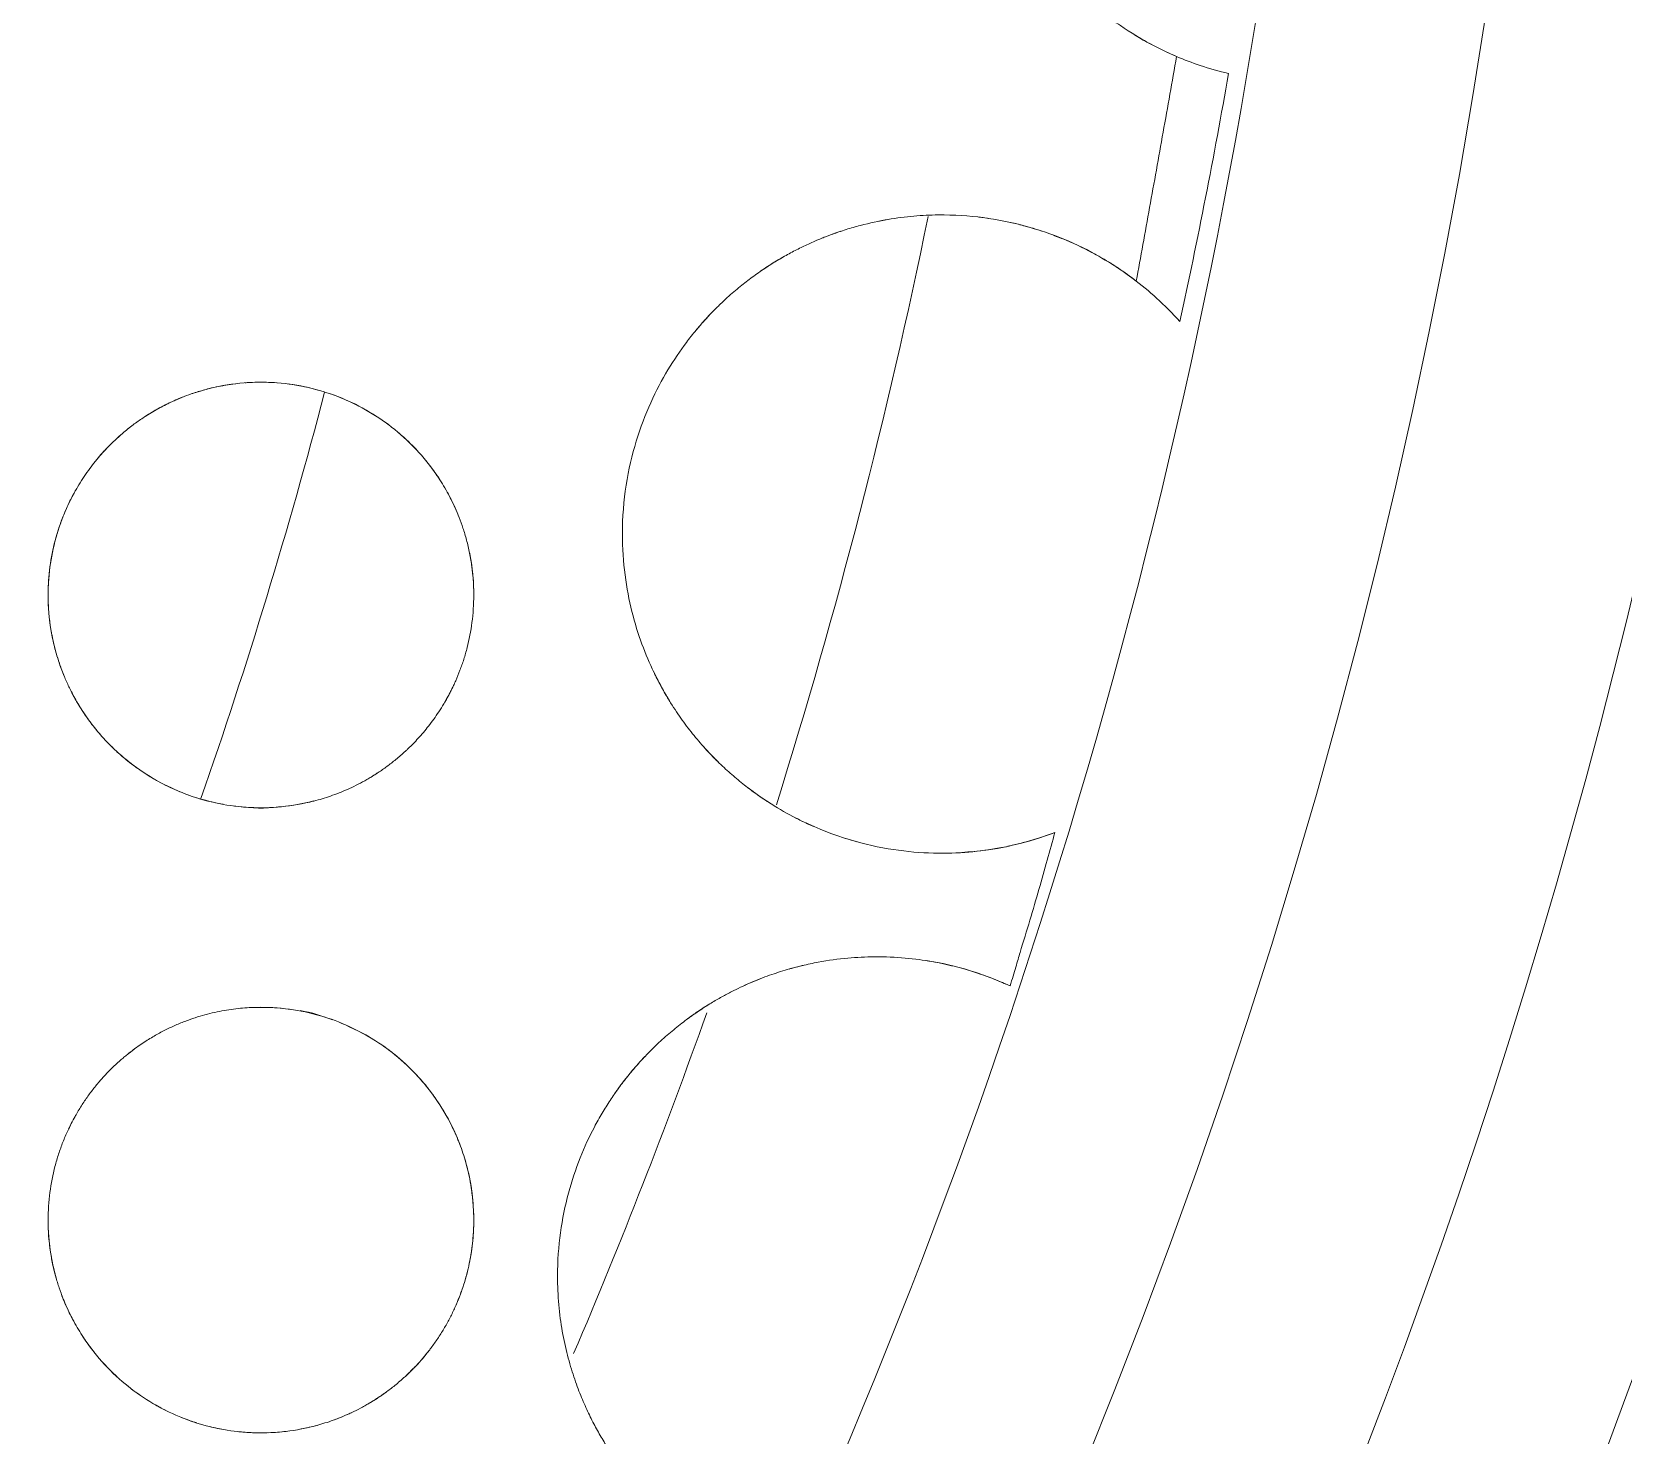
# Model space of a CAD drawing. Header units: metres. Extents: x -217 to -108, y -304 to -188.
# Drawn here: x -146.3779 to -146.0788, y -232.0509 to -231.787 of the extents above; entities that cross this region are included whole.
import ezdxf

# ---------------------------------------------------------------- set-up
doc = ezdxf.new("R2010")
doc.units = ezdxf.units.M
for name, color, linetype, lineweight in [('A-FLOR', 192, 'Continuous', 9), ('A-GENM', 13, 'Continuous', 9), ('A-WALL', 113, 'Continuous', 9)]:
    doc.layers.add(name, color=color, linetype=linetype, lineweight=lineweight)

# ---------------------------------------------------------------- blocks, each defined once
blk = doc.blocks.new('Fountain_2047 - Fountain_2047-790752-Nivel 3')
at = {"layer": 'A-GENM'}
for radius, start, end in [(1.538205038005981, 180.0000000000002, 1.526666247102488e-13), (1.479063886294925, 180.0000000000002, 0), (1.295, 180.0000000000002, 2.035554996136651e-13), (1.252722231931709, 180.0000000000002, 2.035554996136651e-13), (1.204428804246706, 180.0000000000002, 1.526666247102488e-13), (1.16207398842334, 321.5358774762032, 359.9999999999996), (1.108046413430282, 342.5826505623005, 348.4903772716111), (1.005, 340.7994590893334, 345.3517949791782), (1.108046413430282, 336.8921913966319, 340.4477801618597)]:
    blk.add_arc((2.707167823245982e-16, 9.617792156454576e-31), radius, start, end, dxfattribs=at)
for points, knots in [([(1.132468244137676, -0.1910105457093121), (1.130983491902897, -0.1903797469491295), (1.127685381600055, -0.188836578542745), (1.122957098807068, -0.186021108813418), (1.119346719077354, -0.1833782304888213), (1.117216492055339, -0.1816440984280877), (1.115547775177234, -0.1801839948593334), (1.113864462085448, -0.1785937004422318), (1.112184197105762, -0.1768776299821992), (1.110741072488709, -0.1752770565021803), (1.109557356253329, -0.1738703346785725), (1.108637725311495, -0.1727228605738635), (1.10774772885087, -0.1715534971809611), (1.106638660628726, -0.1700212078089829), (1.105283373445708, -0.1680073683831749), (1.103817146519165, -0.1655735547932217), (1.102530791516777, -0.1631764986909412), (1.10150171883291, -0.1610788550192829), (1.100455490238363, -0.1587010530828379), (1.09912016073621, -0.1552540000773733), (1.097606546514794, -0.1503670083020867), (1.096289832301742, -0.143583792882624), (1.095929722101381, -0.1384727182993897), (1.095929722101381, -0.1357877329254758)], [-1, -1, -1, -1, -0.8333333333333333, -0.6666666666666666, -0.5833333333333333, -0.5416666666666666, -0.5, -0.4583333333333333, -0.4166666666666666, -0.375, -0.3541666666666666, -0.3333333333333333, -0.3125, -0.2916666666666666, -0.25, -0.2083333333333333, -0.1875, -0.1666666666666667, -0.1458333333333333, -0.125, -0.08333333333333333, -0.04166666666666666, 0, 0, 0, 0]), ([(1.132456085527058, -0.1910053754403358), (1.133911707563936, -0.1916241666035724), (1.137125312598783, -0.19284275879295), (1.140435419633447, -0.1937822601084021), (1.142240858264043, -0.194205324512624)], [0.0727836458337817, 0.0727836458337817, 0.0727836458337817, 0.0727836458337817, 0.5, 1, 1, 1, 1]), ([(1.028310800222869, -0.2807969788513398), (1.028310800222869, -0.2743837919822653), (1.029849159254964, -0.2655597178428071), (1.033544557623533, -0.2559243785600441), (1.036821554172355, -0.2497591379789471), (1.039450580348394, -0.2459037024168188), (1.041054925662742, -0.2438203752940497), (1.041637872348379, -0.2430902482316698), (1.04249961783962, -0.2420361648157263), (1.04374029700197, -0.2406055545929948), (1.045278701210876, -0.2389670615590347), (1.047180787709204, -0.2370797494579306), (1.049303987974737, -0.2351711260404453), (1.051595837033477, -0.2333137786690636), (1.053468996867751, -0.2319335845659244), (1.054770352476691, -0.2310439238859775), (1.055398345346712, -0.2306290761073562), (1.055824354137913, -0.2303515303437889), (1.056976766769262, -0.2296163361986409), (1.058790143328299, -0.2285385288491445), (1.061075210873098, -0.2273151787859737), (1.063988982984664, -0.2259074335189226), (1.067072104668392, -0.2246386072527457), (1.070378053971308, -0.2235151420587737), (1.073942235341259, -0.2224932973005656), (1.078231297527021, -0.2215765156453704), (1.083125828369898, -0.2209584252427941), (1.08924654779551, -0.2206736853400439), (1.096285697650334, -0.2211498272630674), (1.103759549920119, -0.2226690758567647), (1.110331281798113, -0.2248544259239146), (1.116038405519809, -0.2274768607707061), (1.120922880992388, -0.230339662817777), (1.123648086737344, -0.2322817281288262), (1.124889668561118, -0.2332366341186431)], [-1, -1, -1, -1, -0.9659090909090909, -0.9488636363636365, -0.9318181818181819, -0.9147727272727273, -0.9105113636363636, -0.9083806818181819, -0.90625, -0.8977272727272727, -0.8892045454545454, -0.8806818181818181, -0.8636363636363636, -0.8465909090909092, -0.8295454545454546, -0.8210227272727273, -0.8188920454545454, -0.8167613636363636, -0.8125, -0.7954545454545454, -0.7784090909090908, -0.7613636363636364, -0.7272727272727273, -0.7045454545454546, -0.6818181818181819, -0.6363636363636364, -0.5909090909090908, -0.5454545454545454, -0.4545454545454545, -0.3636363636363636, -0.2727272727272727, -0.1818181818181818, -0.09090909090909091, 0, 0, 0, 0]), ([(1.069344381838893, -0.2238735960546914), (1.069217725674466, -0.2239157878651899), (1.06834316097239, -0.2242103516617923), (1.067175637959113, -0.224633567989849), (1.066110551704, -0.225054198233237), (1.065813981181821, -0.2251741239491197)], [-0.4740494617423349, -0.4740494617423349, -0.4740494617423349, -0.4740494617423349, -0.46875, -0.4375, -0.4255804107060445, -0.4255804107060445, -0.4255804107060445, -0.4255804107060445]), ([(1.058672870129426, -0.2286279760502538), (1.058050198002572, -0.2289816439051317), (1.056642892407077, -0.2298143480366077), (1.055182522518765, -0.2307615191332387), (1.05435023594554, -0.2313330296548978)], [-0.3353638911017707, -0.3353638911017707, -0.3353638911017707, -0.3353638911017707, -0.3125, -0.284028325875916, -0.284028325875916, -0.284028325875916, -0.284028325875916]), ([(1.133083757559453, -0.2408547419167823), (1.131700542362296, -0.2393042369936073), (1.128900218174328, -0.236475564141422), (1.125831335119415, -0.2339374876164956), (1.124312629357187, -0.2327983531017625)], [0, 0, 0, 0, 0.5, 0.9561504272789689, 0.9561504272789689, 0.9561504272789689, 0.9561504272789689]), ([(1.04618043241322, -0.2380765734380433), (1.046101649091525, -0.2381542755636511), (1.045570657409071, -0.2386808527032109), (1.044548478586485, -0.2397312837258125), (1.043107621960498, -0.2413213041080811), (1.042093173188278, -0.2425281686861948), (1.041624643271086, -0.2431086700086252)], [-0.1902395048542689, -0.1902395048542689, -0.1902395048542689, -0.1902395048542689, -0.1875, -0.171875, -0.15625, -0.1437844478915564, -0.1437844478915564, -0.1437844478915564, -0.1437844478915564]), ([(0.9203720161690466, -0.2922458029184959), (0.9203720161690466, -0.2904197730288554), (0.9206222036716851, -0.2868806402736198), (0.9214438029603879, -0.2828094556617953), (0.9223374634136977, -0.2797892221355933), (0.9231093980025781, -0.2776456866260658), (0.9238240568176009, -0.2759626281683724), (0.9243551319848309, -0.274838915626522), (0.9246664680947347, -0.2742123692289627), (0.9249037495493309, -0.273750097646859), (0.9251442922459882, -0.273296016473227), (0.9254686932015251, -0.2727020906367242), (0.9260456102469954, -0.271692032181257), (0.9268921922331667, -0.2703305744681047), (0.9279336484141865, -0.2688188029588494), (0.9289922939986534, -0.2674205582174595), (0.9300614915953594, -0.266127409091197), (0.9311361984968585, -0.2649310875905836), (0.9320332790637458, -0.2640082418421801), (0.9326610805805529, -0.2633977313455229), (0.9330195487118572, -0.2630586852491103), (0.9332886463481629, -0.262808827278669), (0.93355632713201, -0.2625648035749207), (0.9339091891244398, -0.2622488755694782), (0.9345176377190784, -0.2617185418745985), (0.9353612895161338, -0.2610207762747312), (0.9363382246119657, -0.2602636306466857), (0.9376028733264774, -0.259342969480056), (0.9388284134578244, -0.2585297586403572), (0.9400535927022837, -0.2577849664723194), (0.9409918069361142, -0.2572487184060811), (0.9419325587109312, -0.2567443647130995), (0.9431537993496223, -0.2561302952805463), (0.9446433896160704, -0.2554513731182452), (0.9463870379080463, -0.254754903333522), (0.9481291189737332, -0.2541508329121791), (0.9498563304499423, -0.2536393887562062), (0.952090632828869, -0.2530834161437296), (0.9559336795341223, -0.2523867174706163), (0.9611987444013953, -0.2520982378896333), (0.9671750349296593, -0.2526818968900943), (0.9728379511615511, -0.2540916709358373), (0.9781808967096836, -0.2562741403385441), (0.9832038647900889, -0.2592269312632368), (0.9878741654027984, -0.2629862339973236), (0.9914423859725924, -0.2668843141278882), (0.993719703784744, -0.2701039652603308), (0.9949422055802364, -0.2720966764469226), (0.9958415453248229, -0.2737227840320998), (0.996679950289408, -0.2754249399663125), (0.997449250101916, -0.277193336850442), (0.9981766141169365, -0.2791172784722337), (0.9988660353213434, -0.2812855753135997), (0.9994807641783259, -0.2837165771341038), (1.000128394431121, -0.2872213145907623), (1.000372016169046, -0.2901639154515563), (1.000372016169046, -0.292245802918496)], [-1, -1, -1, -1, -0.9833333333333334, -0.9666666666666667, -0.9583333333333333, -0.95, -0.9416666666666667, -0.9375, -0.9354166666666667, -0.9333333333333333, -0.93125, -0.9291666666666667, -0.925, -0.9166666666666667, -0.9083333333333334, -0.9, -0.8916666666666666, -0.8833333333333333, -0.875, -0.8708333333333333, -0.86875, -0.8666666666666667, -0.8645833333333334, -0.8625, -0.8583333333333334, -0.8500000000000001, -0.8416666666666668, -0.8333333333333334, -0.8166666666666667, -0.8083333333333333, -0.8, -0.7916666666666667, -0.7833333333333333, -0.7666666666666666, -0.75, -0.7333333333333333, -0.7166666666666666, -0.7, -0.6666666666666666, -0.6, -0.5333333333333333, -0.4666666666666667, -0.4, -0.3333333333333333, -0.2666666666666667, -0.2, -0.1666666666666667, -0.15, -0.1333333333333333, -0.1166666666666667, -0.1, -0.08333333333333334, -0.06666666666666667, -0.05, -0.03333333333333333, 0, 0, 0, 0]), ([(0.9555623611294338, -0.2525360136303614), (0.9549649648045578, -0.2526083822682902), (0.9536205524193979, -0.2528019489155998), (0.9515187187603679, -0.2532147150611321), (0.9495926374206577, -0.2537104057157713), (0.9482198765100408, -0.2541324325941381), (0.94762696559149, -0.2543300772120762), (0.9474370108329084, -0.2543949908579213)], [-0.4391112956371844, -0.4391112956371844, -0.4391112956371844, -0.4391112956371844, -0.4166666666666666, -0.3888888888888888, -0.361111111111111, -0.3472222222222222, -0.3407089827358143, -0.3407089827358143, -0.3407089827358143, -0.3407089827358143]), ([(0.963313845468567, -0.2523542826566665), (0.962322865705469, -0.2522812704809073), (0.9606273117898187, -0.2522186187789562), (0.9586448302314964, -0.2522734601256875), (0.9576679408432376, -0.2523365440484039), (0.9574125879929457, -0.2523554957197786)], [-0.5405619240663142, -0.5405619240663142, -0.5405619240663142, -0.5405619240663142, -0.5, -0.4722222222222222, -0.4624595998867825, -0.4624595998867825, -0.4624595998867825, -0.4624595998867825]), ([(0.9455975862980001, -0.2550743603054122), (0.9455887571976984, -0.255077869243195), (0.9451753683039529, -0.2552423323573429), (0.9439616157003969, -0.2557488385588864), (0.9419455730317158, -0.2567071416365392), (0.9400484688316266, -0.2577734314401587), (0.938946373056461, -0.2584668408558625), (0.9387120409126403, -0.2586177696457856)], [-0.3197475089324099, -0.3197475089324099, -0.3197475089324099, -0.3197475089324099, -0.3194444444444444, -0.3055555555555556, -0.2777777777777778, -0.25, -0.2425773498818187, -0.2425773498818187, -0.2425773498818187, -0.2425773498818187]), ([(0.9357798151724807, -0.2606986337980183), (0.93563952638748, -0.2608079937195477), (0.9350400585890378, -0.2612817424433574), (0.9339820730788934, -0.2621678419849674), (0.9326110083802841, -0.2634269527024755), (0.9308021901552547, -0.2652534947711898), (0.9294705004663903, -0.2668072488158678), (0.9286071003077899, -0.2679355125191381)], [-0.212573378665924, -0.212573378665924, -0.212573378665924, -0.212573378665924, -0.2083333333333333, -0.1944444444444444, -0.1805555555555555, -0.1666666666666667, -0.13907089496031, -0.13907089496031, -0.13907089496031, -0.13907089496031]), ([(0.9938449656915134, -0.2703468011528092), (0.9935896822770319, -0.2699565442067898), (0.9927821677690166, -0.2687636496189922), (0.9919491041092161, -0.2676984789994459), (0.9913797947238812, -0.266991868365203)], [-0.2271429958397969, -0.2271429958397969, -0.2271429958397969, -0.2271429958397969, -0.1666666666666667, -0.03769147528616701, -0.03769147528616701, -0.03769147528616701, -0.03769147528616701]), ([(0.9256626132544019, -0.2723647223948721), (0.9256000760189153, -0.2724739030114652), (0.9253420142568549, -0.27292939633807), (0.924707010462437, -0.2741031759345525), (0.9238065262346599, -0.275964225956332), (0.9228353327455469, -0.2783435019860276), (0.9217127519725611, -0.281705852188981), (0.920683682559473, -0.2862525218478749), (0.9203720161690468, -0.2902081716708749), (0.9203720161690466, -0.292245802918496)], [-0.1063722281870596, -0.1063722281870596, -0.1063722281870596, -0.1063722281870596, -0.1041666666666667, -0.09722222222222221, -0.08333333333333333, -0.06944444444444445, -0.05555555555555555, -0.02777777777777778, 0, 0, 0, 0]), ([(0.9976011870876661, -0.2776172816335099), (0.9974016374901471, -0.277109290734562), (0.996919552248852, -0.2759546341276858), (0.9962045683162055, -0.274441359335665), (0.9956654277670272, -0.2734127230782741), (0.9954327306521721, -0.2729894727847506)], [-0.5606330820643828, -0.5606330820643828, -0.5606330820643828, -0.5606330820643828, -0.5, -0.4166666666666666, -0.3567198017593697, -0.3567198017593697, -0.3567198017593697, -0.3567198017593697]), ([(1.000372016169047, -0.292245802918496), (1.000372016169047, -0.2899945429814151), (1.000087112681809, -0.2868178124209359), (0.9993568762254964, -0.2831639151974297), (0.9989155280917112, -0.2815234521583669), (0.9986968544691504, -0.2807914018941386)], [-1, -1, -1, -1, -0.8333333333333333, -0.75, -0.676367279726845, -0.676367279726845, -0.676367279726845, -0.676367279726845]), ([(1.109585610997741, -0.3368985156083076), (1.108441309601038, -0.3373324572985277), (1.104541173935595, -0.3387638701916645), (1.094064396159705, -0.3409549893872028), (1.07975451718477, -0.340887629182946), (1.066708980296343, -0.3373262064673127), (1.058220530329645, -0.3327619219399933), (1.055107314103829, -0.3307990167072785), (1.052718307857356, -0.329130337509643), (1.050341909333905, -0.3272884655362157), (1.047996199666047, -0.3252718856894228), (1.045644514702827, -0.3230282506232164), (1.043211170072163, -0.3204253525698979), (1.040910155472312, -0.3176410164108121), (1.038752325390968, -0.3146903126040024), (1.036544534465896, -0.3112410326525407), (1.034207724507518, -0.3069211911073036), (1.031924882243017, -0.3016055352203108), (1.029379709192821, -0.2934877458009051), (1.028310800222868, -0.2861414132969466), (1.028310800222869, -0.2807969788513398)], [-1, -1, -1, -1, -0.8333333333333334, -0.6666666666666667, -0.5, -0.3333333333333333, -0.2916666666666666, -0.2708333333333333, -0.25, -0.2291666666666667, -0.2083333333333333, -0.1875, -0.1666666666666667, -0.1458333333333333, -0.125, -0.1041666666666667, -0.08333333333333333, -0.0625, -0.04166666666666666, 0, 0, 0, 0]), ([(1.000372016169047, -0.2922458029184963), (1.000372016169047, -0.2940272810554231), (1.000133932052406, -0.2974736618514444), (0.9993578432531836, -0.3014256023492433), (0.9985181196543764, -0.3043514163094319), (0.9977951070503469, -0.3064252360959885), (0.9971280012775527, -0.3080515646217684), (0.9966336040174449, -0.3091364912147107), (0.9963441763685591, -0.3097411474627767), (0.9961237766432086, -0.3101871848046233), (0.9959006330075533, -0.3106250516764048), (0.9956002054884623, -0.3111972045666074), (0.9950671728870052, -0.3121690140341628), (0.9942885774380265, -0.3134759734651786), (0.9933360949624191, -0.3149244557403043), (0.9923724870932958, -0.3162631594590666), (0.9914028722736373, -0.3175019657101718), (0.9904306237379429, -0.318650404977191), (0.9896198395226523, -0.3195396328512362), (0.9890521002641117, -0.3201303267034333), (0.9887277435107134, -0.320459141325054), (0.9884840677663695, -0.320701937132701), (0.9882417244567726, -0.3209393028857807), (0.9879226667092332, -0.3212466015504148), (0.9873733124754489, -0.3217626736065324), (0.9866138052904473, -0.3224423869535032), (0.9857369883916923, -0.3231817467723181), (0.9846042378011725, -0.3240841618286743), (0.9835076273737479, -0.3248880112719103), (0.9824073077583455, -0.3256341321855353), (0.9815606346384675, -0.326177801498671), (0.9807083405538431, -0.3266950886045167), (0.9796001576367599, -0.3273310620739575), (0.9782436565814479, -0.3280463368119769), (0.976647872295484, -0.3287986766870887), (0.9750449827401922, -0.3294707734426684), (0.9734465345083317, -0.3300609664766392), (0.971365777529768, -0.330732067782848), (0.9677542370628938, -0.3316569999249018), (0.9627076965283557, -0.3323254858302973), (0.9568271733883973, -0.3322297474003473), (0.9510992953303807, -0.3312995729749796), (0.9455429697745223, -0.3295497953394266), (0.940170469219423, -0.3269474859907017), (0.9358801670854549, -0.3239989815509877), (0.9326062923242193, -0.3211040412598248), (0.9306262334382678, -0.3190346433044575), (0.929092873390112, -0.3171998835951796), (0.9279884369284706, -0.3157497753798902), (0.9269133799408062, -0.3141955000357285), (0.9258519358628005, -0.3124883698043357), (0.9248546848450152, -0.3106835462034185), (0.9239338911850964, -0.3087930753211955), (0.9230570015304623, -0.3067182391601692), (0.9222200062272895, -0.3043598738088556), (0.9214690870818283, -0.3016957352065844), (0.920673902495214, -0.2978314218736776), (0.920372016169046, -0.294563284469828), (0.9203720161690467, -0.2922458029184959)], [-1, -1, -1, -1, -0.9833333333333334, -0.9666666666666667, -0.9583333333333333, -0.95, -0.9416666666666667, -0.9375, -0.9354166666666667, -0.9333333333333333, -0.93125, -0.9291666666666667, -0.925, -0.9166666666666667, -0.9083333333333334, -0.9, -0.8916666666666666, -0.8833333333333333, -0.875, -0.8708333333333333, -0.86875, -0.8666666666666667, -0.8645833333333334, -0.8625, -0.8583333333333334, -0.8500000000000001, -0.8416666666666668, -0.8333333333333334, -0.8166666666666667, -0.8083333333333333, -0.8, -0.7916666666666667, -0.7833333333333333, -0.7666666666666666, -0.75, -0.7333333333333333, -0.7166666666666666, -0.7, -0.6666666666666666, -0.6, -0.5333333333333333, -0.4666666666666667, -0.4, -0.3333333333333333, -0.2666666666666667, -0.2333333333333333, -0.2, -0.1833333333333333, -0.1666666666666667, -0.15, -0.1333333333333333, -0.1166666666666667, -0.1, -0.08333333333333334, -0.06666666666666667, -0.05, -0.03333333333333333, 0, 0, 0, 0]), ([(0.9203720161690466, -0.2922458029184959), (0.9203720161690466, -0.2954464509049207), (0.920948494007978, -0.2999439164108506), (0.9223331992956004, -0.3047684711625359), (0.9231059616859505, -0.3068052394037458), (0.9234417767571111, -0.3076126583726119)], [-1, -1, -1, -1, -0.9285714285714286, -0.8928571428571428, -0.8675032060847144, -0.8675032060847144, -0.8675032060847144, -0.8675032060847144]), ([(1.034134984872506, -0.3065837585062013), (1.034262248880994, -0.3068512423982971), (1.034834305009697, -0.3080308980874862), (1.035875706715727, -0.3100048646008059), (1.036766773461267, -0.3115224823837695), (1.037228402301437, -0.3122714656971727)], [-0.8834354350849125, -0.8834354350849125, -0.8834354350849125, -0.8834354350849125, -0.8784722222222223, -0.8611111111111112, -0.8420534650398723, -0.8420534650398723, -0.8420534650398723, -0.8420534650398723]), ([(0.9246748133746251, -0.3102933893529303), (0.9249070591370212, -0.3107526613679296), (0.9256579475235414, -0.3121671461196286), (0.9269517243749406, -0.3142889103633284), (0.9283223878309914, -0.3162106176222899), (0.9294363145350245, -0.3176141354026324), (0.9300007196367815, -0.3182794472138674), (0.9302696049219975, -0.3185867373619391)], [-0.8377279289961559, -0.8377279289961559, -0.8377279289961559, -0.8377279289961559, -0.8214285714285714, -0.7857142857142857, -0.75, -0.7321428571428572, -0.7162927211098435, -0.7162927211098435, -0.7162927211098435, -0.7162927211098435]), ([(0.9949189651116404, -0.3124078523570567), (0.9949587019626093, -0.3123397668368849), (0.9952364897923, -0.311860563609095), (0.9957500786161377, -0.3109311279197113), (0.9963725127955713, -0.3096976106041394), (0.9967457649646251, -0.3088913731994923), (0.9968975409584471, -0.3085512536995904)], [-0.2529800960751177, -0.2529800960751177, -0.2529800960751177, -0.2529800960751177, -0.25, -0.2321428571428572, -0.2142857142857143, -0.2014646999056208, -0.2014646999056208, -0.2014646999056208, -0.2014646999056208]), ([(0.9303719110454065, -0.3187031968296608), (0.9306758071268327, -0.3190477751722998), (0.9312918950282727, -0.3197221829398986), (0.9325240026082869, -0.3209828468274786), (0.9340805009076298, -0.3224255730223504), (0.9357141808757062, -0.3237616972240545), (0.9367442796729922, -0.3245251132173823), (0.9371277115682032, -0.3247989419010441)], [-0.7142857142857143, -0.7142857142857143, -0.7142857142857143, -0.7142857142857143, -0.6964285714285714, -0.6785714285714286, -0.6428571428571428, -0.6071428571428571, -0.5861794190335715, -0.5861794190335715, -0.5861794190335715, -0.5861794190335715]), ([(1.042797178709441, -0.3198931983881173), (1.043063913759283, -0.3202036864482335), (1.044241295955363, -0.3215456745947082), (1.045430889175122, -0.3227839892298432), (1.046353052356159, -0.3236869591382447), (1.046388398736019, -0.3237214859352493)], [-0.7671122221684923, -0.7671122221684923, -0.7671122221684923, -0.7671122221684923, -0.7569444444444444, -0.7222222222222222, -0.7208379562060006, -0.7208379562060006, -0.7208379562060006, -0.7208379562060006]), ([(0.9387753478522505, -0.325914715243496), (0.9398187503170063, -0.3265841633622241), (0.9420661168884168, -0.3278748670662135), (0.9443452004569014, -0.3289285849779573), (0.9455662647058215, -0.3294079563167335)], [-0.5563552518489339, -0.5563552518489339, -0.5563552518489339, -0.5563552518489339, -0.5, -0.4360982723094947, -0.4360982723094947, -0.4360982723094947, -0.4360982723094947]), ([(0.9808221114873449, -0.326622935410032), (0.9811689964477769, -0.3264165926240922), (0.9816228980248752, -0.3261373493871749), (0.9820783894874313, -0.3258441934065489), (0.9821849114784867, -0.3257749051622143)], [-0.677104825890857, -0.677104825890857, -0.677104825890857, -0.677104825890857, -0.6428571428571428, -0.6324288550126554, -0.6324288550126554, -0.6324288550126554, -0.6324288550126554]), ([(1.051905345002561, -0.3284902700410824), (1.052700050620744, -0.3290970693006344), (1.053908922284366, -0.3299712892705907), (1.055100114362443, -0.3307700330270107), (1.0555149508429, -0.3310408468830061)], [-0.6491243637158812, -0.6491243637158812, -0.6491243637158812, -0.6491243637158812, -0.6180555555555555, -0.601355666330346, -0.601355666330346, -0.601355666330346, -0.601355666330346]), ([(1.060871174270005, -0.3341546694201433), (1.061221153940363, -0.3343347049107258), (1.062358714496712, -0.3349055519575768), (1.063476903562215, -0.3354240451156407), (1.064241847338004, -0.3357594970858745)], [-0.5284508878921415, -0.5284508878921415, -0.5284508878921415, -0.5284508878921415, -0.5138888888888888, -0.4808552616211073, -0.4808552616211073, -0.4808552616211073, -0.4808552616211073]), ([(1.016108996238196, -0.4202642365841842), (1.016108996238196, -0.4146314699885631), (1.017296911523967, -0.406790537202377), (1.020278586901767, -0.3979505251146398), (1.022538928118433, -0.3931089579578075), (1.024241808016451, -0.3900743701538864), (1.025238270519203, -0.388439099247875), (1.0259946201373, -0.3872614293317747), (1.02656674736484, -0.3864141523485105), (1.02691748628907, -0.3859099498122554), (1.027045171550865, -0.3857280190110499), (1.027236461819934, -0.3854570617051641), (1.027903648088769, -0.384525822972652), (1.029029745815697, -0.3830428685946747), (1.030483752471937, -0.3812777415242543), (1.032353787161979, -0.3791698233613008), (1.034561382209335, -0.3769291634654287), (1.036631399231408, -0.3750591884509845), (1.038248684700882, -0.3737088218955772), (1.039456398585335, -0.3727525070584307), (1.040369483871857, -0.3720664549863817), (1.040986740748217, -0.3716177980957887), (1.04140038543897, -0.371321161689613), (1.042512014509188, -0.3705399983859096), (1.044214776252097, -0.3694222501631091), (1.046277734690939, -0.3681889942592274), (1.048198969331508, -0.3671369626000948), (1.050040808377495, -0.3662100699083029), (1.051914912049351, -0.3653455108073033), (1.053784052346934, -0.3645607253843266), (1.056129889892897, -0.363665271141815), (1.058888617264179, -0.3627549385326034), (1.062109087719268, -0.3618909779778846), (1.066114111641139, -0.3610438816141264), (1.070746306658812, -0.3604270249147324), (1.076264440429981, -0.3601797949694892), (1.081606919301979, -0.3604352907557647), (1.086581010162303, -0.3611246673371294), (1.090769999274615, -0.3620387522822979), (1.095368463422818, -0.3633640392876255), (1.099367615337481, -0.3649163453557648), (1.100845083065427, -0.365599299041692), (1.101171903590595, -0.3657495534699526)], [-1, -1, -1, -1, -0.9732142857142857, -0.9598214285714286, -0.9464285714285714, -0.9397321428571428, -0.9363839285714285, -0.9330357142857142, -0.9296874999999999, -0.9288504464285714, -0.9284319196428571, -0.9280133928571428, -0.9263392857142856, -0.9196428571428571, -0.9129464285714286, -0.90625, -0.8928571428571428, -0.8794642857142856, -0.872767857142857, -0.8660714285714285, -0.859375, -0.8577008928571428, -0.8560267857142857, -0.8526785714285714, -0.8392857142857142, -0.8258928571428571, -0.8125, -0.7991071428571428, -0.7857142857142857, -0.7723214285714286, -0.7589285714285714, -0.7321428571428572, -0.7053571428571429, -0.6785714285714286, -0.625, -0.5714285714285714, -0.5, -0.4285714285714285, -0.3571428571428571, -0.2857142857142857, -0.1428571428571428, 0, 0, 0, 0]), ([(1.062264227804415, -0.3618832977760781), (1.061582186572047, -0.3620450128796044), (1.06072250755079, -0.3622644775377394), (1.05983361981996, -0.3625135457646296), (1.059666302966176, -0.3625612165313348)], [-0.4810293779362113, -0.4810293779362113, -0.4810293779362113, -0.4810293779362113, -0.45, -0.4428589703292988, -0.4428589703292988, -0.4428589703292988, -0.4428589703292988]), ([(1.054209647254864, -0.3644035067344622), (1.053698321975712, -0.3646039477611296), (1.052602894885436, -0.3650506532627414), (1.051463294092974, -0.365555099686317), (1.050838459474951, -0.3658454171737949)], [-0.3696457996027399, -0.3696457996027399, -0.3696457996027399, -0.3696457996027399, -0.35, -0.3279864644888593, -0.3279864644888593, -0.3279864644888593, -0.3279864644888593]), ([(0.9203720161690466, -0.4097638711256864), (0.9203720161690466, -0.4079951662918296), (0.920606866979423, -0.4045263398202969), (0.921416460408764, -0.4004307759842914), (0.9223286273327426, -0.3973293167715832), (0.9229994107960697, -0.3954685417401889), (0.9235907665846199, -0.3940289153447352), (0.9240602367724496, -0.3929741701882736), (0.924471929581523, -0.3921163789294653), (0.9247702408384698, -0.3915272183300504), (0.9249435303472792, -0.3911937665600168), (0.9250748369929411, -0.3909453856952592), (0.9252076750011737, -0.3906983175087159), (0.9253870859374261, -0.3903701649644161), (0.9257068065722645, -0.389799719593576), (0.9263686393285049, -0.3886749761665531), (0.9273735018999864, -0.3871206094067135), (0.9286570758860024, -0.3853566721167964), (0.9299980433896562, -0.3837085843674987), (0.9313736806352445, -0.3821878014644758), (0.9327594035634876, -0.3808025823690528), (0.9339009970788773, -0.379765519299969), (0.9346815893353507, -0.3791020811093248), (0.9351206231119519, -0.3787408704119949), (0.9354461090404945, -0.3784787935540613), (0.9357668207185084, -0.3782259794542386), (0.93618741739641, -0.3779012515294255), (0.9369058283708078, -0.3773635134594698), (0.9382751341264659, -0.37639892149645), (0.9400623262811723, -0.3752764751259779), (0.9417237155204263, -0.3743634081550489), (0.9430478588104726, -0.3737043332115537), (0.9440707945664858, -0.3732303674463525), (0.9450988513181026, -0.3727891596560388), (0.9464188787957477, -0.3722649914275473), (0.9480125459163224, -0.3717042942524426), (0.9498563042859056, -0.3711553093064401), (0.9516887107892233, -0.3707027766821978), (0.9534953070801693, -0.3703457766688629), (0.955808974749451, -0.3699955288304014), (0.9597485357685372, -0.3696611447854981), (0.9650405976297457, -0.3698799518745661), (0.9709163710867206, -0.3710310084521485), (0.9763564348625906, -0.3729494969865215), (0.9813771853340777, -0.3755675031117872), (0.9859833484285162, -0.3788630740116485), (0.9901548075148273, -0.3828486231698685), (0.9932438063921559, -0.386806586967706), (0.9951601183020552, -0.389969451361581), (0.9961727561670751, -0.3918966870011816), (0.9969042939977243, -0.3934422059298645), (0.9975818230318184, -0.395051428606604), (0.9984015625787639, -0.397264453394601), (0.999321141690874, -0.4003433091650414), (1.000149767652611, -0.4047477102307507), (1.000372016169047, -0.408034520746321), (1.000372016169047, -0.4097638711256864)], [-1, -1, -1, -1, -0.9833333333333334, -0.9666666666666667, -0.9583333333333333, -0.95, -0.9458333333333333, -0.9416666666666667, -0.9375, -0.9354166666666667, -0.934375, -0.9333333333333333, -0.9322916666666667, -0.93125, -0.9291666666666667, -0.925, -0.9166666666666667, -0.9083333333333334, -0.9, -0.8916666666666666, -0.8833333333333333, -0.875, -0.8708333333333333, -0.86875, -0.8666666666666667, -0.8645833333333334, -0.8625, -0.8583333333333334, -0.8500000000000001, -0.8333333333333334, -0.8166666666666667, -0.8083333333333333, -0.8, -0.7916666666666667, -0.7833333333333333, -0.7666666666666666, -0.75, -0.7333333333333333, -0.7166666666666666, -0.7, -0.6666666666666666, -0.6, -0.5333333333333333, -0.4666666666666667, -0.4, -0.3333333333333333, -0.2666666666666667, -0.2, -0.1666666666666667, -0.15, -0.1333333333333333, -0.1166666666666667, -0.1, -0.06666666666666667, -0.03333333333333333, 0, 0, 0, 0]), ([(1.044796932715984, -0.3690823473982123), (1.044473132390678, -0.3692804887032816), (1.04375827039902, -0.3697273782280358), (1.042607643490513, -0.3704805804112618), (1.041531496611795, -0.3712242139302604), (1.040849544416944, -0.3717167412817839), (1.04061213162444, -0.3718909564930333)], [-0.260572939421211, -0.260572939421211, -0.260572939421211, -0.260572939421211, -0.25, -0.2375, -0.225, -0.2185020520413274, -0.2185020520413274, -0.2185020520413274, -0.2185020520413274]), ([(0.9366225229828788, -0.3775774955332417), (0.9362662553716335, -0.3778403522713917), (0.9357280807878644, -0.3782511675652313), (0.935179649153829, -0.378692916555309), (0.9349949359345715, -0.3788445070567073)], [-0.4615771170269836, -0.4615771170269836, -0.4615771170269836, -0.4615771170269836, -0.4375, -0.4254133627063348, -0.4254133627063348, -0.4254133627063348, -0.4254133627063348]), ([(1.032527142050162, -0.379025636412297), (1.032484914869005, -0.3790702644048046), (1.031916446948351, -0.3796728901269502), (1.0308009620191, -0.3809036251949933), (1.029128094649673, -0.3829107307490449), (1.027807504949898, -0.3846501302153496), (1.027051382118611, -0.3857181143798563), (1.026885245152337, -0.3859564802460039)], [-0.1510045402123247, -0.1510045402123247, -0.1510045402123247, -0.1510045402123247, -0.15, -0.1375, -0.125, -0.1125, -0.1089970481595001, -0.1089970481595001, -0.1089970481595001, -0.1089970481595001]), ([(0.9939835967964856, -0.3880784318363547), (0.9936264072041436, -0.3875249911835246), (0.9928308718518386, -0.386357575743747), (0.9912769632690975, -0.3843121890953279), (0.9900130980223657, -0.3828841015688477), (0.9891946125358353, -0.3820307933752924)], [-0.7093931203256272, -0.7093931203256272, -0.7093931203256272, -0.7093931203256272, -0.6785714285714286, -0.6428571428571428, -0.583185500926739, -0.583185500926739, -0.583185500926739, -0.583185500926739]), ([(0.925635917882699, -0.3899294702527236), (0.925634263534649, -0.3899323673709786), (0.9253851325330057, -0.3903687760481276), (0.9248936539351914, -0.3912676334520962), (0.9244227646199538, -0.3922163653831289), (0.9241961281178881, -0.3926966934510766)], [-0.2344794480742792, -0.2344794480742792, -0.2344794480742792, -0.2344794480742792, -0.234375, -0.21875, -0.2033109083324038, -0.2033109083324038, -0.2033109083324038, -0.2033109083324038]), ([(0.9977861228404648, -0.3956151696247867), (0.9976626704587163, -0.3952887796944146), (0.9972177832776816, -0.3941582596784396), (0.9964196074237894, -0.3923732298476003), (0.9954762426200731, -0.3905569168570666), (0.9948412651396092, -0.3894632740340468), (0.9945858848043101, -0.3890415833157581)], [-0.8354751990597451, -0.8354751990597451, -0.8354751990597451, -0.8354751990597451, -0.8214285714285714, -0.7857142857142857, -0.75, -0.7270593239697547, -0.7270593239697547, -0.7270593239697547, -0.7270593239697547]), ([(1.000372016169047, -0.4097638711256865), (1.000372016169047, -0.4073796241985167), (0.9999825648655793, -0.4032344809848725), (0.9990879021086392, -0.399584612811586), (0.9986170609640757, -0.3980463650806546)], [-1, -1, -1, -1, -0.9285714285714286, -0.8686165220083929, -0.8686165220083929, -0.8686165220083929, -0.8686165220083929]), ([(1.000372016169047, -0.4097638711256868), (1.000372016169047, -0.4110460380849071), (1.000248629237428, -0.4136217455596367), (0.9997791471141898, -0.416839420244064), (0.9992122244083345, -0.4193933381843689), (0.9987780508552785, -0.420977032133422), (0.9983828250251838, -0.422234020001764), (0.9980625015619281, -0.423171143881667), (0.9977756698026198, -0.4239469116521993), (0.997564497381845, -0.4244868958601907), (0.9974408246279518, -0.4247946411395874), (0.9973466794378404, -0.4250247665199743), (0.9972506965555856, -0.4252552845067916), (0.9971196763020641, -0.4255644751926892), (0.9968828026320963, -0.4261090812541443), (0.996378681380173, -0.4272101708937836), (0.9955738917520915, -0.4288004431258299), (0.9944867943105994, -0.4306867659431179), (0.9933017070640147, -0.4325054534501107), (0.9920504155066101, -0.4342162515893168), (0.9907722438230113, -0.4357851451926972), (0.9897224733971847, -0.436951490831748), (0.9890175529237802, -0.4376846730930918), (0.9886264538099973, -0.4380789320283981), (0.9883400688435383, -0.438361776293536), (0.9880603577292466, -0.4386326224234169), (0.9876947545309571, -0.4389799077975036), (0.9870748324212365, -0.4395522855055374), (0.9859102553948441, -0.4405704633262371), (0.9844338818187867, -0.4417396606632988), (0.9830921236750033, -0.442695988207933), (0.9821441271120436, -0.4433222208174563), (0.9815883987370466, -0.443674757962836), (0.9811581570592521, -0.4439402177525857), (0.9807241615058444, -0.4442003832218809), (0.9801573865353844, -0.4445305827688715), (0.9791842730118158, -0.4450737587629235), (0.9778437195761018, -0.4457605453096061), (0.9762835944224959, -0.4464760081294344), (0.9747197516456285, -0.4471146757180349), (0.9731633262832716, -0.4476749704152732), (0.9711561827632097, -0.4483073319071348), (0.9676933529073296, -0.4491779237565005), (0.9629002419029694, -0.4498161484123316), (0.9573657070350589, -0.4497746255851436), (0.9520123619484, -0.4490033614258727), (0.9468419668559875, -0.4475343763911797), (0.9418572926775818, -0.4453624315286192), (0.937086704650417, -0.4424532987978205), (0.9325702780106078, -0.438731811939066), (0.9290742311214126, -0.4348426698315495), (0.9268308986447693, -0.4316116255366639), (0.9256255446994031, -0.4296074029106456), (0.9247421696050563, -0.4279765714837219), (0.923916271142119, -0.4262623788684625), (0.9231576274265202, -0.4244745240269654), (0.9224472982462325, -0.4225407825956583), (0.9217853936134824, -0.4203903448265771), (0.9212038864641996, -0.4180092703642799), (0.920596335786554, -0.4145981157826821), (0.9203720161690461, -0.4117613247422273), (0.9203720161690467, -0.4097638711256864)], [-1, -1, -1, -1, -0.984375, -0.96875, -0.9609375, -0.953125, -0.94921875, -0.9453125, -0.94140625, -0.939453125, -0.9384765625, -0.9375, -0.9365234375, -0.935546875, -0.93359375, -0.9296875, -0.921875, -0.9140625, -0.90625, -0.8984375, -0.890625, -0.8828125, -0.87890625, -0.876953125, -0.875, -0.873046875, -0.87109375, -0.8671875, -0.859375, -0.84375, -0.828125, -0.8203125, -0.81640625, -0.8125, -0.80859375, -0.8046875, -0.796875, -0.78125, -0.765625, -0.75, -0.734375, -0.71875, -0.6875, -0.625, -0.5625, -0.5, -0.4375, -0.375, -0.3125, -0.25, -0.1875, -0.15625, -0.140625, -0.125, -0.109375, -0.09375, -0.078125, -0.0625, -0.046875, -0.03125, 0, 0, 0, 0]), ([(0.9203720161690466, -0.4097638711256864), (0.9203720161690466, -0.4118912929851437), (0.9206264694188508, -0.4149088125416241), (0.9212954221147173, -0.418434798300946), (0.9217059650158237, -0.4200350724844407), (0.9219133622460999, -0.4207606860915878)], [-1, -1, -1, -1, -0.8333333333333333, -0.75, -0.674825176225486, -0.674825176225486, -0.674825176225486, -0.674825176225486]), ([(0.9970445913295174, -0.425736417618777), (0.9970872366543462, -0.4256385050573187), (0.9972668049975674, -0.4252216706777782), (0.9975719751597109, -0.4244787559884489), (0.9979447872907512, -0.4234990310341531), (0.9984093069048389, -0.4221747054007178), (0.9989274778917456, -0.4204869395878766), (0.9996174713955237, -0.4177239892409151), (1.000208681895574, -0.4141659751046071), (1.000372016169047, -0.4112389394400135), (1.000372016169047, -0.4097638711256869)], [-0.07972890891471185, -0.07972890891471185, -0.07972890891471185, -0.07972890891471185, -0.078125, -0.07291666666666666, -0.06770833333333333, -0.0625, -0.05208333333333333, -0.04166666666666666, -0.02083333333333333, 0, 0, 0, 0]), ([(1.057794067291749, -0.4774005943407527), (1.057748376874814, -0.4773859483819875), (1.055208265834412, -0.476684237600378), (1.046518815414898, -0.4727803169243975), (1.038796742202981, -0.4676064306316266), (1.033173822565005, -0.4622420300088403), (1.030762604235141, -0.4596051916539724), (1.028818964993739, -0.4572168837486866), (1.027383192319018, -0.4553039158802791), (1.025947130949521, -0.4532206907243953), (1.024482378306603, -0.4508805637659556), (1.023084754340903, -0.4483922123890582), (1.021770398035023, -0.445767104396616), (1.02047084343154, -0.4428109194082631), (1.019170373928478, -0.4393249378118967), (1.017956669338373, -0.4352597838412028), (1.016636977347127, -0.4292458904054072), (1.016108996238197, -0.4240207996611169), (1.016108996238197, -0.4202642365841842)], [-1, -1, -1, -1, -0.7272727272727273, -0.5454545454545454, -0.3636363636363636, -0.3181818181818182, -0.2727272727272727, -0.25, -0.2272727272727273, -0.2045454545454545, -0.1818181818181818, -0.1590909090909091, -0.1363636363636364, -0.1136363636363636, -0.09090909090909091, -0.06818181818181818, -0.04545454545454546, 0, 0, 0, 0]), ([(0.9229550102097088, -0.4239049991856593), (0.9231367592518012, -0.4243859906389734), (0.9235901062386077, -0.4255173131814982), (0.9242855971622584, -0.427049375050149), (0.9248198059044197, -0.428104443941234), (0.9250593153870961, -0.4285538433008664)], [-0.5579144365614398, -0.5579144365614398, -0.5579144365614398, -0.5579144365614398, -0.5, -0.4166666666666666, -0.3523727202702348, -0.3523727202702348, -0.3523727202702348, -0.3523727202702348]), ([(0.926691169530387, -0.43134173693617), (0.9268762540016384, -0.4316306341342775), (0.9276180480915028, -0.4327587878183745), (0.9283762457576348, -0.4337688651364699), (0.9289447393692527, -0.4344997594262711)], [-0.2128009431407402, -0.2128009431407402, -0.2128009431407402, -0.2128009431407402, -0.1666666666666667, -0.02911522802184507, -0.02911522802184507, -0.02911522802184507, -0.02911522802184507]), ([(0.9876447798032388, -0.4390247044166056), (0.987650712738157, -0.4390191745781107), (0.9877554209828701, -0.4389215209406399), (0.9880608959106291, -0.4386335833990196), (0.9887779381505513, -0.4379364912438247), (0.9898413516659221, -0.436833647512107), (0.991138898668462, -0.4353522047465974), (0.992048034865253, -0.4342013943916321), (0.9925194015952902, -0.4335662596428045), (0.9925732733573965, -0.4334931503417576)], [-0.1642190198335185, -0.1642190198335185, -0.1642190198335185, -0.1642190198335185, -0.1640625, -0.1614583333333333, -0.15625, -0.1458333333333333, -0.1354166666666667, -0.125, -0.1236515709549012, -0.1236515709549012, -0.1236515709549012, -0.1236515709549012]), ([(0.9804408607185736, -0.4443650488431107), (0.9805829660681362, -0.4442826316600533), (0.9810089394388106, -0.4440320179705594), (0.9819817419539256, -0.4434351911605244), (0.9829773395630891, -0.4427742942675677), (0.98374301485297, -0.4422270131911225), (0.9839248414491958, -0.4420946267458641)], [-0.2446790933218941, -0.2446790933218941, -0.2446790933218941, -0.2446790933218941, -0.2395833333333333, -0.2291666666666667, -0.2083333333333333, -0.2019932149332636, -0.2019932149332636, -0.2019932149332636, -0.2019932149332636]), ([(0.9677733166176313, -0.4490730933333503), (0.9685539585460953, -0.4489260671894087), (0.969658629978255, -0.4486843078444109), (0.9707731193442417, -0.4483894572773533), (0.9710965887579819, -0.4482994197262135)], [-0.4066089740473172, -0.4066089740473172, -0.4066089740473172, -0.4066089740473172, -0.375, -0.3621967420271213, -0.3621967420271213, -0.3621967420271213, -0.3621967420271213]), ([(0.9739198536892583, -0.4473997042828872), (0.974261228183217, -0.4472768078641518), (0.975144306910212, -0.4469453177596386), (0.9762864809096771, -0.4464700669537721), (0.9771045848128379, -0.4460972027171701), (0.9773734711215244, -0.445970949422797)], [-0.3256384762133957, -0.3256384762133957, -0.3256384762133957, -0.3256384762133957, -0.3125, -0.2916666666666666, -0.2815982973349825, -0.2815982973349825, -0.2815982973349825, -0.2815982973349825])]:
    blk.add_open_spline(points, degree=3, knots=knots, dxfattribs=at)
for points in [[(1.132468244137676, -0.1910105457093121), (1.129699842272918, -0.1898343868707728), (1.127027825218033, -0.1884534442759564), (1.124477845487537, -0.1868836392738354)], [(1.124889668561119, -0.233236634118643), (1.125719124529519, -0.2287123642744856), (1.127386833249826, -0.219462520490321), (1.129946494978982, -0.2052570460170919), (1.131628251967853, -0.1957367398923398), (1.132468244137677, -0.1910105457093121)], [(1.142240858264043, -0.1942053245126237), (1.14087498388167, -0.2019850269413465), (1.137982926048533, -0.2175419538260111), (1.134770250078611, -0.2330869435841522), (1.133083757559454, -0.2408547419167824)], [(1.097495262078809, -0.2215041976437614), (1.096773966451905, -0.2213925146879027), (1.096034877854121, -0.2212915447352459), (1.095278728283852, -0.2212031089805868)], [(1.078852539174868, -0.2215471369460723), (1.078081482431904, -0.2216701850879405), (1.077298477040673, -0.2218105546080341), (1.07650195464905, -0.2219704877784602)], [(1.101191514471185, -0.2221959100321269), (1.10321636730035, -0.2226410093635874), (1.105198541735421, -0.2232189696715618), (1.107167959396708, -0.2238572977294467)], [(1.105828712739519, -0.2234106926010342), (1.104914203563944, -0.2231316900724087), (1.103965098855793, -0.2228776301604978), (1.103005828820312, -0.2226313700020208)], [(1.109253865944968, -0.2245707959197359), (1.111812903076384, -0.2255241670755188), (1.114360325916782, -0.2265691935496872), (1.11670670306786, -0.227922910707004)], [(1.112011971059751, -0.2256763264657174), (1.111234442481512, -0.2253418309375422), (1.110401021815818, -0.2250399902622117), (1.10953812335828, -0.2247550834619773)], [(1.117339272820713, -0.2282860061766452), (1.116617932260748, -0.2278873723852696), (1.115893351142699, -0.2274822280398228), (1.115120811656779, -0.2270977442917429)], [(1.117929628157465, -0.2286172146959083), (1.120360494592725, -0.2299970183589666), (1.122687025510641, -0.2315425717523501), (1.124889668561118, -0.233236634118643)], [(1.121875916849497, -0.2310635645597195), (1.121264784729459, -0.2306509357446507), (1.120652561856078, -0.2302284805429539), (1.120020609942513, -0.2298067431431115)], [(0.9710961183560773, -0.2537098913778561), (0.9692927269008694, -0.253207430047022), (0.967427044694198, -0.2528239477313075), (0.9654980167901621, -0.2525753000193657)], [(0.9786812396000517, -0.2566823230383123), (0.9766827102623816, -0.2556540574986409), (0.9745874152672276, -0.2547870069722484), (0.972397309469987, -0.2540962599836025)], [(0.9844618717940576, -0.2603125091498364), (0.9831085234475612, -0.2592903017624675), (0.9817037549476286, -0.2583650598893329), (0.9802452529505354, -0.2575311526472227)], [(0.9897776333666759, -0.2651296962624537), (0.9886778422296445, -0.2639378072982381), (0.9875137208155939, -0.2628219727116269), (0.986301496204423, -0.2617890901246625)], [(0.9466312373484705, -0.3298116028954249), (0.948826820427077, -0.3306146543303234), (0.9510519580905578, -0.3311521720904428), (0.953286381218711, -0.3315898647954047)], [(0.9552095193451322, -0.3319118528784583), (0.9577003326852485, -0.3322378888222002), (0.9602093073192972, -0.3324599208285489), (0.9627367807012422, -0.3321767341187893)], [(0.9627536280104461, -0.3321748390330444), (0.9652642524856966, -0.3320229273832709), (0.9677932210249403, -0.3315740648243009), (0.9702995676049151, -0.3309723986173249)], [(1.069503068282257, -0.3377730582682953), (1.070469436523591, -0.3380921209713501), (1.071406982173384, -0.3383714944503798), (1.072331438974868, -0.3386264868737744)], [(1.109585610997741, -0.3368985156083076), (1.106816802277417, -0.3379485025605704), (1.103873395259944, -0.3388300196297213), (1.100776938653539, -0.3394876671604899)], [(1.102717983030139, -0.3390415727056453), (1.104258370203238, -0.3386605363233832), (1.105779425349283, -0.3382060768161159), (1.107287581878404, -0.3377126966561341)], [(1.103040808504487, -0.359469315751161), (1.104324664423571, -0.3553199115507933), (1.106699320758197, -0.3473852190080114), (1.10868786608574, -0.3402497217490943), (1.10958561099774, -0.3368985156083077)], [(1.099913334598913, -0.3396644580755977), (1.097050523494411, -0.340228609697142), (1.094040454110271, -0.3405483866642159), (1.090968377152884, -0.3407205873192314)], [(1.097490790619371, -0.3400905426515839), (1.098643286079744, -0.339912100585015), (1.099796687328527, -0.3397220320352991), (1.100934997751409, -0.3394703460954056)], [(1.085416055501877, -0.3609904768270378), (1.08826713540431, -0.361438153365734), (1.091062126071324, -0.3620151128488399), (1.093543632311358, -0.362853144755197)], [(1.101171903590595, -0.3657495534699527), (1.101574039608852, -0.364461487676078), (1.102287659779425, -0.3621177887715394), (1.102819976218114, -0.3602662663413251), (1.103040808504487, -0.359469315751162)], [(1.094137766665784, -0.3630369276738706), (1.096632431380289, -0.3638227905705513), (1.098978835667445, -0.3647412992706162), (1.101171903590595, -0.3657495534699526)], [(1.098939415105322, -0.3647775538502804), (1.097378331421584, -0.3641352367079211), (1.095799495645696, -0.3635239344854339), (1.094180404327847, -0.3630503902735463)], [(0.9659584603385474, -0.3701564782337752), (0.9633380101443958, -0.3697895685562186), (0.9605552225677305, -0.3697085837118866), (0.9577166960975623, -0.3698616414420965)], [(0.9738489849945594, -0.3721014840710375), (0.9718931893434125, -0.3713992224831359), (0.9699034459812227, -0.3707208028242622), (0.9677288282557075, -0.3703847379014824)], [(0.9818870057663581, -0.3760430573395462), (0.9798460327530218, -0.3747417563332928), (0.9776500363185854, -0.373692831319079), (0.9754016926794766, -0.3727144183045307)], [(0.9878714613075411, -0.3807153299054477), (0.9863706577982735, -0.3792933016037578), (0.9847900658182736, -0.3779875233968117), (0.9831075338417705, -0.3768415577062055)], [(0.9307470395866284, -0.4366401063453441), (0.9315871887652861, -0.4375657711258839), (0.9324549819422174, -0.4384348143874386), (0.9333397977272974, -0.4392466408059745)], [(0.9353798739493443, -0.4409962704800127), (0.936267383482178, -0.4417069185102031), (0.9371687941185224, -0.4423659825408308), (0.9380837919484329, -0.442979344646226)], [(0.9402718253889295, -0.4443465288300406), (0.940990700513537, -0.4447643184146142), (0.9417170058992885, -0.4451565744508102), (0.9424499219060118, -0.4455239648675098)], [(0.9453944683890628, -0.4468541541811488), (0.9463543759436335, -0.447241912750916), (0.947323984568896, -0.4475901275718611), (0.9483029691144284, -0.4478998099608965)], [(0.9507088065458479, -0.4485791001220397), (0.9517008601319358, -0.4488261089401702), (0.9527020008759979, -0.4490350302236851), (0.9537119348042711, -0.4492055331441007)], [(0.956206766964012, -0.44954648998876), (0.9572304610272724, -0.4496537602758956), (0.9582630033743313, -0.449721993251162), (0.959305004147106, -0.449749705773169)], [(0.9618868152404491, -0.4497353086269253), (0.9629449392346868, -0.4496954119195115), (0.9640130929305597, -0.4496131371932907), (0.9650921277775129, -0.4494847653621208)]]:
    blk.add_open_spline(points, degree=3, dxfattribs=at)

msp = doc.modelspace()

# ---------------------------------------------------------------- linework, layer by layer
at = {"layer": 'A-FLOR'}
msp.add_arc((-148.6428763957254, -232.2808106855005), 14.31650700574933, 315.8829694145382, 92.6872823882713, dxfattribs=at)
at = {"layer": 'A-WALL'}
for radius, start, end in [(13.37481494399694, 316.377914621659, 92.19233718115011), (13.17481494399693, 316.7314119550906, 91.83883984772064)]:
    msp.add_arc((-148.6072573719452, -232.264739210173), radius, start, end, dxfattribs=at)

# ---------------------------------------------------------------- block references
at = {"layer": 'A-GENM'}
msp.add_blockref('Fountain_2047 - Fountain_2047-790752-Nivel 3', (-147.2951754148788, -231.6006658181209), dxfattribs=at)

doc.saveas('drawing.dxf')
